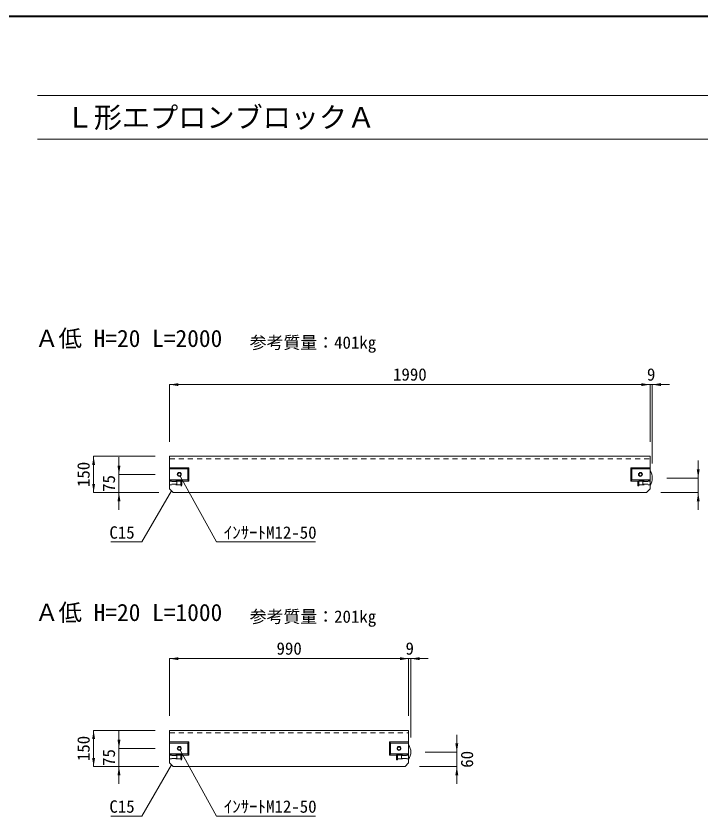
# Model space of a CAD drawing. Units: millimetres at full size. Extents: x 15766 to 83153, y 33859 to 66135.
# Drawn here: x 60847 to 63684, y 58107 to 61421 of the extents above; entities that cross this region are included whole.
import ezdxf
from ezdxf.enums import TextEntityAlignment as Align

# ---------------------------------------------------------------- set-up
doc = ezdxf.new("R2010")
doc.units = ezdxf.units.MM
doc.header["$LTSCALE"] = 28
doc.linetypes.add('USER2', pattern=[1.35, 0.75, -0.6])
for name, color, linetype, lineweight in [('インサート', 3, 'USER2', 5), ('図枠', 7, 'Continuous', 5), ('寸法線', 7, 'Continuous', 13), ('引出線', 4, 'Continuous', 13), ('文字', 7, 'Continuous', 13), ('本体', 2, 'Continuous', 13)]:
    doc.layers.add(name, color=color, linetype=linetype, lineweight=lineweight)
doc.styles.add('ＭＳ ゴシック', font='')
doc.styles.get('ＭＳ ゴシック').set_extended_font_data('MS Gothic')

# ---------------------------------------------------------------- blocks, each defined once
blk = doc.blocks.new('filled_arrow')
at = {"color": 0, "linetype": 'Continuous', "lineweight": -2}
blk.add_solid([(7.5, 1.25), (0, 0), (7.5, -1.25)], dxfattribs=at)

msp = doc.modelspace()

# ---------------------------------------------------------------- linework, layer by layer
at = {"layer": 'インサート'}
for p, q in [((61529.44, 59495.02), (61483.44, 59495.02)), ((61483.44, 59495.02), (61483.44, 59478.52)), ((61513.44, 59492.77), (61483.44, 59492.77)), ((61513.44, 59492.77), (61513.44, 59480.77)), ((61533.44, 59498.77), (61529.44, 59498.77)), ((61529.44, 59498.77), (61529.44, 59474.77)), ((61533.44, 59498.77), (61533.44, 59474.77)), ((63423.44, 59498.77), (63427.44, 59498.77)), ((63423.44, 59474.77), (63423.44, 59498.77)), ((63427.44, 59474.77), (63427.44, 59498.77)), ((63427.44, 59495.02), (63473.44, 59495.02)), ((63443.44, 59492.77), (63473.44, 59492.77)), ((63443.44, 59480.77), (63443.44, 59492.77)), ((63473.44, 59478.52), (63473.44, 59495.02)), ((61513.44, 59480.77), (61483.44, 59480.77)), ((61529.44, 59478.52), (61483.44, 59478.52)), ((61533.44, 59474.77), (61529.44, 59474.77)), ((63423.44, 59474.77), (63427.44, 59474.77)), ((63427.44, 59478.52), (63473.44, 59478.52)), ((63443.44, 59480.77), (63473.44, 59480.77)), ((61529.44, 58359.81), (61483.44, 58359.81)), ((61483.44, 58359.81), (61483.44, 58343.31)), ((61533.44, 58363.56), (61529.44, 58363.56)), ((61529.44, 58363.56), (61529.44, 58339.56)), ((61533.44, 58363.56), (61533.44, 58339.56)), ((62423.44, 58363.56), (62427.44, 58363.56)), ((62423.44, 58339.56), (62423.44, 58363.56)), ((62427.44, 58339.56), (62427.44, 58363.56)), ((62427.44, 58359.81), (62473.44, 58359.81)), ((62473.44, 58343.31), (62473.44, 58359.81)), ((61513.44, 58357.56), (61483.44, 58357.56)), ((61513.44, 58345.56), (61483.44, 58345.56)), ((61529.44, 58343.31), (61483.44, 58343.31)), ((61513.44, 58357.56), (61513.44, 58345.56)), ((61533.44, 58339.56), (61529.44, 58339.56)), ((62423.44, 58339.56), (62427.44, 58339.56)), ((62427.44, 58343.31), (62473.44, 58343.31)), ((62443.44, 58357.56), (62473.44, 58357.56)), ((62443.44, 58345.56), (62443.44, 58357.56)), ((62443.44, 58345.56), (62473.44, 58345.56))]:
    msp.add_line(p, q, dxfattribs=at)
at = {"layer": 'インサート', "linetype": 'Continuous'}
for centre, radius in [((61523.44, 59521.77), 8.25), ((61523.44, 59521.77), 6), ((63433.44, 59521.77), 8.25), ((63433.44, 59521.77), 6), ((61523.44, 58386.56), 8.25), ((61523.44, 58386.56), 6), ((62433.44, 58386.56), 8.25), ((62433.44, 58386.56), 6)]:
    msp.add_circle(centre, radius, dxfattribs=at)
at = {"layer": '図枠', "lineweight": 40}
msp.add_line((60606.34, 61420.73), (66006.34, 61420.73), dxfattribs=at)
at = {"layer": '図枠', "lineweight": 13}
for p, q in [((60936.34, 61090.73), (65200.87, 61090.73)), ((60936.34, 60910.73), (65200.87, 60910.73))]:
    msp.add_line(p, q, dxfattribs=at)
at = {"layer": '寸法線'}
for p, q in [((61483.44, 59893.85), (63473.44, 59893.85)), ((61483.44, 59656.77), (61483.44, 59893.85)), ((63401.44, 59893.85), (63554.44, 59893.85)), ((63473.44, 59656.77), (63473.44, 59893.85)), ((63473.44, 59656.77), (63473.44, 59893.85)), ((63482.44, 59566.77), (63482.44, 59893.85)), ((61168.48, 59446.77), (61168.48, 59596.77)), ((61423.44, 59596.77), (61168.48, 59596.77)), ((61273.48, 59593.77), (61273.48, 59374.77)), ((63672.91, 59578.77), (63672.91, 59374.77)), ((61423.44, 59521.77), (61273.48, 59521.77)), ((63542.44, 59506.77), (63672.91, 59506.77)), ((61438.44, 59446.77), (61168.48, 59446.77)), ((61438.44, 59446.77), (61273.48, 59446.77)), ((63518.44, 59446.77), (63672.91, 59446.77)), ((61483.44, 58758.64), (62473.44, 58758.64)), ((61483.44, 58521.56), (61483.44, 58758.64)), ((62401.44, 58758.64), (62554.44, 58758.64)), ((62473.44, 58521.56), (62473.44, 58758.64)), ((62473.44, 58521.56), (62473.44, 58758.64)), ((62482.44, 58431.56), (62482.44, 58758.64)), ((61168.48, 58311.56), (61168.48, 58461.56)), ((61423.44, 58461.56), (61168.48, 58461.56)), ((61273.48, 58458.56), (61273.48, 58239.56)), ((62672.91, 58443.56), (62672.91, 58239.56)), ((61423.44, 58386.56), (61273.48, 58386.56)), ((62542.44, 58371.56), (62672.91, 58371.56)), ((61438.44, 58311.56), (61168.48, 58311.56)), ((61438.44, 58311.56), (61273.48, 58311.56)), ((62518.44, 58311.56), (62672.91, 58311.56))]:
    msp.add_line(p, q, dxfattribs=at)
at = {"layer": '引出線'}
for points in [[(61527.43, 59514.55), (61677.93, 59242.01), (62087.58, 59242.01)], [(61490.94, 59454.27), (61368.39, 59242.01), (61239.99, 59242.01)], [(61527.43, 58379.34), (61677.93, 58106.81), (62087.58, 58106.81)], [(61490.94, 58319.06), (61368.39, 58106.81), (61239.99, 58106.81)]]:
    msp.add_lwpolyline(points, dxfattribs=at)
at = {"layer": '本体'}
for p, q in [((61483.44, 59596.77), (63473.44, 59596.77)), ((61483.44, 59596.77), (61483.44, 59461.77)), ((63473.44, 59596.77), (63473.44, 59461.77)), ((61483.44, 59461.77), (61498.44, 59446.77)), ((63473.44, 59461.77), (63458.44, 59446.77)), ((61498.44, 59446.77), (63458.44, 59446.77)), ((61483.44, 58461.56), (62473.44, 58461.56)), ((61483.44, 58461.56), (61483.44, 58326.56)), ((62473.44, 58461.56), (62473.44, 58326.56)), ((61483.44, 58326.56), (61498.44, 58311.56)), ((62473.44, 58326.56), (62458.44, 58311.56)), ((61498.44, 58311.56), (62458.44, 58311.56))]:
    msp.add_line(p, q, dxfattribs=at)
at = {"layer": '本体', "linetype": 'USER2'}
for p, q in [((61483.44, 59586.77), (63473.44, 59586.77)), ((61483.44, 58451.56), (62473.44, 58451.56))]:
    msp.add_line(p, q, dxfattribs=at)
at = {"layer": '本体', "lineweight": 5}
for p, q in [((61563.44, 59549.27), (61483.44, 59549.27)), ((61558.44, 59544.27), (61483.44, 59544.27)), ((61563.44, 59549.27), (61558.44, 59544.27)), ((61558.44, 59544.27), (61558.44, 59499.27)), ((61563.44, 59549.27), (61563.44, 59494.27)), ((63393.44, 59549.27), (63473.44, 59549.27)), ((63393.44, 59549.27), (63393.44, 59494.27)), ((63393.44, 59549.27), (63398.44, 59544.27)), ((63398.44, 59544.27), (63473.44, 59544.27)), ((63398.44, 59544.27), (63398.44, 59499.27)), ((61558.44, 59499.27), (61483.44, 59499.27)), ((61563.44, 59494.27), (61483.44, 59494.27)), ((61558.44, 59499.27), (61563.44, 59494.27)), ((63398.44, 59499.27), (63393.44, 59494.27)), ((63393.44, 59494.27), (63473.44, 59494.27)), ((63398.44, 59499.27), (63473.44, 59499.27)), ((61563.44, 58414.06), (61483.44, 58414.06)), ((61558.44, 58409.06), (61483.44, 58409.06)), ((61563.44, 58414.06), (61558.44, 58409.06)), ((61558.44, 58409.06), (61558.44, 58364.06)), ((61563.44, 58414.06), (61563.44, 58359.06)), ((62393.44, 58414.06), (62473.44, 58414.06)), ((62393.44, 58414.06), (62393.44, 58359.06)), ((62393.44, 58414.06), (62398.44, 58409.06)), ((62398.44, 58409.06), (62473.44, 58409.06)), ((62398.44, 58409.06), (62398.44, 58364.06)), ((61558.44, 58364.06), (61483.44, 58364.06)), ((61563.44, 58359.06), (61483.44, 58359.06)), ((61558.44, 58364.06), (61563.44, 58359.06)), ((62398.44, 58364.06), (62393.44, 58359.06)), ((62393.44, 58359.06), (62473.44, 58359.06)), ((62398.44, 58364.06), (62473.44, 58364.06))]:
    msp.add_line(p, q, dxfattribs=at)
at = {"layer": '本体'}
for centre in [(63427.94, 59506.77), (62427.94, 58371.56)]:
    msp.add_arc(centre, 54.5, 326.60151, 33.39849, dxfattribs=at)

# ---------------------------------------------------------------- block references
at = {"layer": '寸法線', "xscale": 4.8, "yscale": 4.8}
for p in [(61483.44, 59893.85), (63482.44, 59893.85), (61483.44, 58758.64), (62482.44, 58758.64)]:
    msp.add_blockref('filled_arrow', p, dxfattribs=at)
for p, rotation in [((63473.44, 59893.85), 180), ((63473.44, 59893.85), 180), ((61168.48, 59596.77), 270), ((61273.48, 59521.77), 90), ((63672.91, 59506.77), 90), ((61168.48, 59446.77), 90), ((61273.48, 59446.77), 270), ((63672.91, 59446.77), 270), ((62473.44, 58758.64), 180), ((62473.44, 58758.64), 180), ((61168.48, 58461.56), 270), ((61273.48, 58386.56), 90), ((62672.91, 58371.56), 90), ((61168.48, 58311.56), 90), ((61273.48, 58311.56), 270), ((62672.91, 58311.56), 270)]:
    msp.add_blockref('filled_arrow', p, dxfattribs=dict(at, rotation=rotation))
at = {"layer": '引出線', "xscale": 0.16, "yscale": 0.16}
for p, rotation in [((61527.43, 59514.55), 298.9), ((61490.94, 59454.27), 240), ((61527.43, 58379.34), 298.9), ((61490.94, 58319.06), 240)]:
    msp.add_blockref('filled_arrow', p, dxfattribs=dict(at, rotation=rotation))

# ---------------------------------------------------------------- texts
at = {"layer": '図枠', "style": 'ＭＳ ゴシック'}
msp.add_text('\u3000Ｌ形エプロンブロックＡ', height=85.45, dxfattribs=at).set_placement((60936.34, 61000.73), align=Align.MIDDLE_LEFT)
at = {"layer": '寸法線', "style": 'ＭＳ ゴシック'}
for s, p in [('1990', (62478.44, 59935.85)), ('9', (63477.94, 59935.85)), ('990', (61978.44, 58800.64)), ('9', (62477.94, 58800.64))]:
    msp.add_text(s, height=51.27, dxfattribs=at).set_placement(p, align=Align.MIDDLE_CENTER)
for s, p in [('150', (61126.48, 59521.77)), ('75', (61231.48, 59484.27)), ('150', (61126.48, 58386.56)), ('75', (61231.48, 58349.06)), ('60', (62714.91, 58341.56))]:
    msp.add_text(s, height=51.27, rotation=90, dxfattribs=at).set_placement(p, align=Align.MIDDLE_CENTER)
at = {"layer": '引出線', "style": 'ＭＳ ゴシック'}
for p in [(61338.39, 59306.81), (61338.39, 58171.61)]:
    msp.add_text('C15', height=51.27, dxfattribs=at).set_placement(p, align=Align.TOP_RIGHT)
for p in [(61707.93, 59306.81), (61707.93, 58171.61)]:
    msp.add_text('ｲﾝｻｰﾄM12-50', height=51.27, dxfattribs=at).set_placement(p, align=Align.TOP_LEFT)
at = {"layer": '文字', "style": 'ＭＳ ゴシック'}
for s, height, p in [('Ａ低 H=20 L=2000', 71.21, (60925.86, 60120.84)), ('参考質量：401kg', 51.27, (61814.93, 60093.64)), ('Ａ低 H=20 L=1000', 71.21, (60925.86, 58985.63)), ('参考質量：201kg', 51.27, (61814.93, 58958.44))]:
    msp.add_text(s, height=height, dxfattribs=at).set_placement(p, align=Align.TOP_LEFT)

doc.saveas('drawing.dxf')
